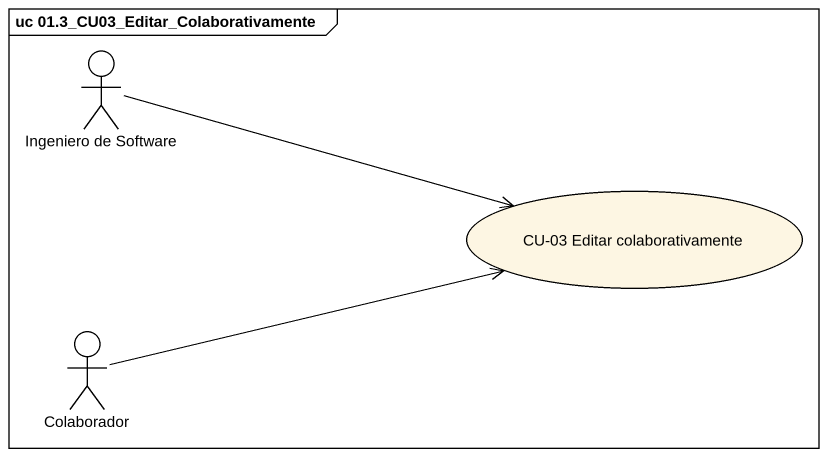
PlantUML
@startuml
mainframe uc 01.3_CU03_Editar_Colaborativamente
actor "Ingeniero de Software" as Ingeniero_de_Software
usecase "CU-03 Editar colaborativamente" as CU_03_Editar
actor Colaborador
Ingeniero_de_Software -right-> CU_03_Editar
Ingeniero_de_Software -right-> CU_03_Editar
Colaborador -right-> CU_03_Editar
Colaborador -right-> CU_03_Editar
@enduml
